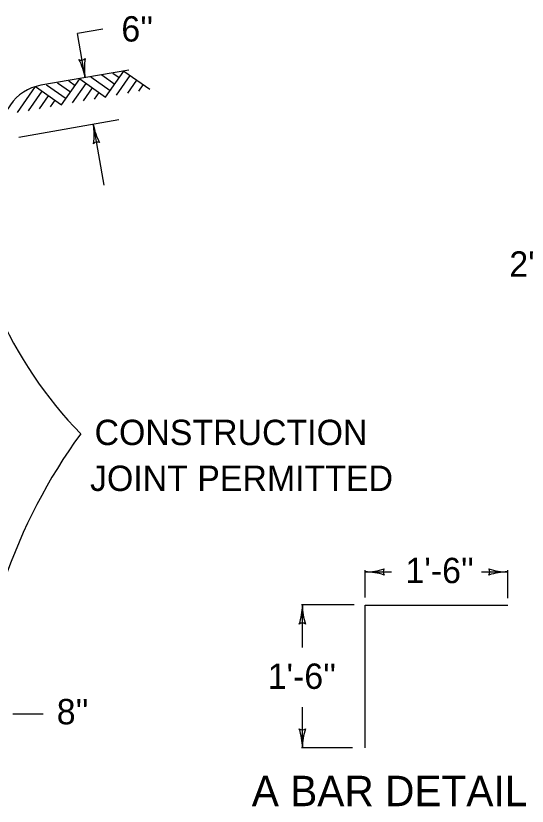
# Model space of a CAD drawing. Extents: x 1007 to 1035.5, y 1000.5 to 1021.5.
# Drawn here: x 1014.25 to 1018.29, y 1006.14 to 1012.37 of the extents above; entities that cross this region are included whole.
import ezdxf

# ---------------------------------------------------------------- set-up
doc = ezdxf.new("R2010")
doc.units = 0
doc.layers.add('Level 1', color=7, linetype='Continuous')
doc.layers.add('Level 5', color=7, linetype='Continuous')

msp = doc.modelspace()

# ---------------------------------------------------------------- linework, layer by layer
at = {"layer": 'Level 1'}
for p, q in [((1015.1469, 1011.947), (1014.4513, 1011.8266)), ((1014.9626, 1011.7337), (1015.106, 1011.9385)), ((1015.106, 1011.9385), (1015.3108, 1011.7951)), ((1014.6144, 1011.6723), (1014.7578, 1011.8771)), ((1014.6708, 1011.8618), (1014.7219, 1011.8259)), ((1014.7578, 1011.8771), (1014.9626, 1011.7337)), ((1014.8449, 1011.8924), (1014.9985, 1011.7849)), ((1014.9319, 1011.9078), (1015.0343, 1011.8361)), ((1015.0189, 1011.9232), (1015.0702, 1011.8873)), ((1015.0497, 1011.749), (1015.1573, 1011.9027)), ((1015.1367, 1011.7644), (1015.2084, 1011.8668)), ((1014.2662, 1011.6109), (1014.4096, 1011.8157)), ((1014.4096, 1011.8157), (1014.6144, 1011.6723)), ((1014.4968, 1011.8311), (1014.6503, 1011.7235)), ((1014.5837, 1011.8464), (1014.6861, 1011.7747)), ((1014.7015, 1011.6877), (1014.809, 1011.8413)), ((1014.7885, 1011.703), (1014.8602, 1011.8054)), ((1015.2238, 1011.7798), (1015.2596, 1011.8309)), ((1014.3533, 1011.6263), (1014.4608, 1011.7798)), ((1014.4403, 1011.6416), (1014.512, 1011.744)), ((1014.8756, 1011.7183), (1014.9114, 1011.7696)), ((1014.5273, 1011.6569), (1014.5632, 1011.7082)), ((1017.0122, 1007.7853), (1017.0122, 1008.0009)), ((1018.1372, 1007.7807), (1018.1372, 1008.0009)), ((1017.0122, 1007.9879), (1017.2193, 1007.9879)), ((1017.9303, 1007.9879), (1018.1372, 1007.9879)), ((1016.9248, 1007.7284), (1016.5089, 1007.7284)), ((1016.516, 1007.3925), (1016.516, 1007.7255)), ((1017.0122, 1006.6005), (1017.0122, 1007.7255)), ((1017.0122, 1007.7255), (1018.1372, 1007.7255)), ((1016.516, 1006.6005), (1016.516, 1006.9208)), ((1014.2302, 1006.8672), (1014.4685, 1006.8685)), ((1016.9109, 1006.6005), (1016.5089, 1006.6005))]:
    msp.add_line(p, q, dxfattribs=at)
for centre, radius, start, end in [((1014.7711, 1012.0616), 0.0375, 238.60159, 320.71828), ((1014.3396, 1011.8059), 0.4688, 9.82699, 28.49577), ((1015.2634, 1011.9659), 0.4688, 171.17415, 189.82088), ((1014.3396, 1011.8059), 0.4688, 9.81476, 9.82699), ((1014.5187, 1011.458), 0.375, 100.36358, 190.2271), ((1015.3272, 1011.5979), 0.4687, 189.81772, 189.82995), ((1015.3272, 1011.5979), 0.4687, 189.82995, 208.49873), ((1014.4035, 1011.4378), 0.4687, 351.17711, 9.82384), ((1014.8957, 1011.3422), 0.0375, 58.60454, 140.72124), ((1017.0122, 1008.4567), 0.4688, 270, 288.66878), ((1017.0122, 1008.4567), 0.4688, 270, 288.66878), ((1017.1904, 1007.9879), 0.0375, 138.7746, 220.89129), ((1017.1904, 1007.9879), 0.0375, 138.7746, 220.89129), ((1017.9589, 1007.988), 0.0375, 318.7746, 40.89129), ((1018.1372, 1008.4567), 0.4687, 251.34716, 269.99389), ((1017.0122, 1008.4567), 0.4688, 269.98778, 270), ((1017.0122, 1008.4567), 0.4688, 269.98778, 270), ((1017.0122, 1007.5192), 0.4688, 71.34716, 89.99389), ((1017.0122, 1007.5192), 0.4688, 71.34716, 89.99389), ((1018.1372, 1007.5192), 0.4687, 90, 108.66878), ((1018.1372, 1007.5192), 0.4687, 89.98778, 90), ((1016.0473, 1007.7255), 0.4688, 341.34716, 359.99389), ((1016.0473, 1007.7255), 0.4688, 341.34716, 359.99389), ((1016.9848, 1007.7255), 0.4688, 179.98778, 180), ((1016.9848, 1007.7255), 0.4688, 179.98778, 180), ((1016.9848, 1007.7255), 0.4688, 180, 198.66878), ((1016.9848, 1007.7255), 0.4688, 180, 198.66878), ((1016.5159, 1007.5473), 0.0375, 48.7746, 130.89129), ((1016.5159, 1007.5473), 0.0375, 48.7746, 130.89129), ((1016.5161, 1006.7788), 0.0375, 228.7746, 310.89129), ((1016.0473, 1006.6005), 0.4688, 0, 18.66878), ((1016.9848, 1006.6005), 0.4688, 161.34716, 179.99389), ((1016.0473, 1006.6005), 0.4688, 359.98778, 0)]:
    msp.add_arc(centre, radius, start, end, dxfattribs=at)
at = {"layer": 'Level 5'}
for p, q in [((1014.9403, 1012.2683), (1014.7413, 1012.2338)), ((1014.8015, 1011.8859), (1014.7413, 1012.2338)), ((1015.0678, 1011.5529), (1014.2763, 1011.4158)), ((1014.8653, 1011.5178), (1014.9483, 1011.0389))]:
    msp.add_line(p, q, dxfattribs=at)
for centre, radius, start, end in [((1017.1122, 1011.3661), 3.2778, 203.46461, 224.29543), ((1018.2222, 1006.5411), 4.2867, 143.73094, 161.30648)]:
    msp.add_arc(centre, radius, start, end, dxfattribs=at)

# ---------------------------------------------------------------- texts
at = {"layer": 'Level 1'}
for s, height, p in [("6''", 0.2, (1015.0869, 1012.1717)), ("2'-0''", 0.2, (1018.1497, 1010.3167)), ('CONSTRUCTION', 0.2, (1014.8752, 1008.9884)), ('JOINT PERMITTED', 0.2, (1014.8393, 1008.6263)), ("1'-6''", 0.2, (1017.3302, 1007.8992)), ("1'-6''", 0.2, (1016.2422, 1007.0652)), ("8''", 0.2, (1014.5767, 1006.7857)), ('A BAR DETAIL', 0.24, (1016.1163, 1006.1398))]:
    msp.add_text(s, height=height, dxfattribs=at).set_placement(p)

doc.saveas('drawing.dxf')
